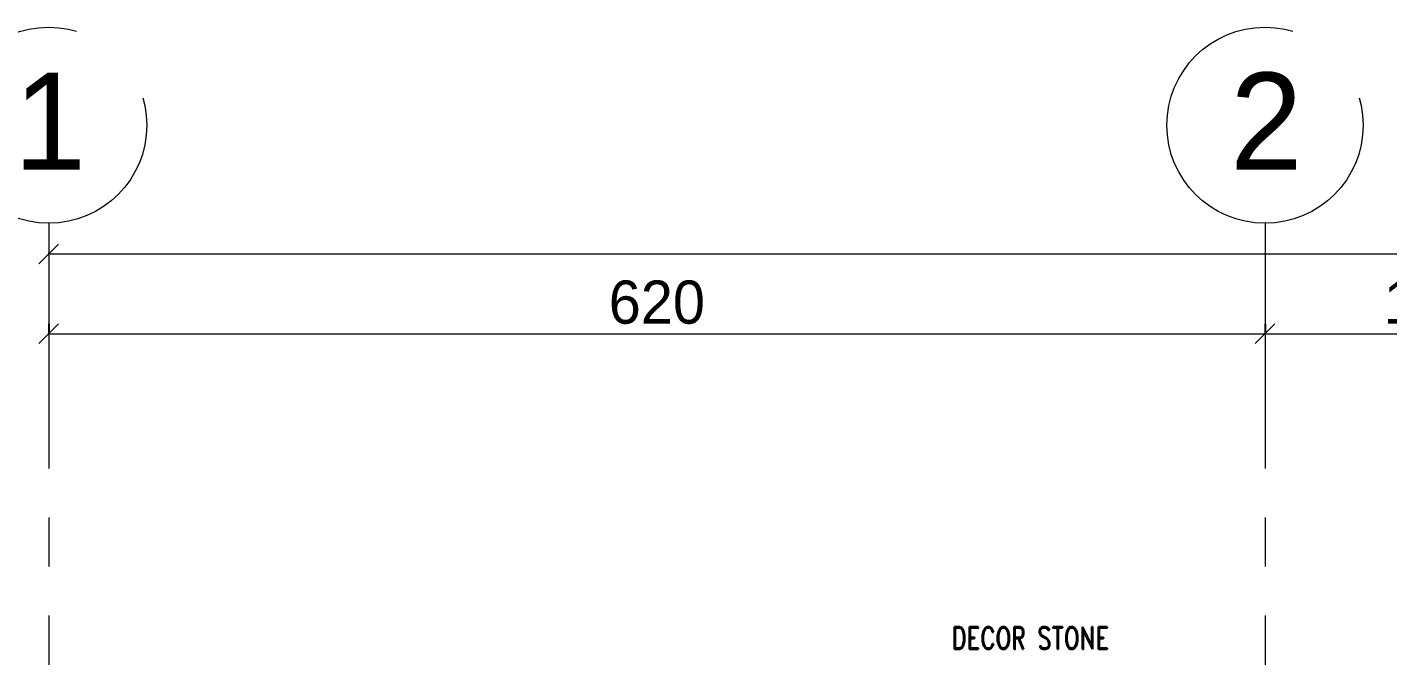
# Model space of a CAD drawing. Header units: inches. Extents: x -114 to 635, y -137 to 57.
# Drawn here: x 537.98 to 544.92, y 28.96 to 32.17 of the extents above; entities that cross this region are included whole.
import ezdxf

# ---------------------------------------------------------------- set-up
doc = ezdxf.new("R2010")
doc.units = ezdxf.units.IN
doc.header["$MEASUREMENT"] = 0
doc.header["$PDMODE"] = 98
doc.linetypes.add('CENTER', pattern=[2, 1.25, -0.25, 0.25, -0.25])
doc.linetypes.add('CENTERX2', pattern=[4, 2.5, -0.5, 0.5, -0.5])
doc.layers.get('0').update_dxf_attribs({"lineweight": 5})
doc.layers.get('Defpoints').update_dxf_attribs({"lineweight": 5})
doc.layers.add('AXIES', color=7, linetype='CENTER', lineweight=0, true_color=0x949596)
doc.layers.add('AXIS DIMENSION', color=8, linetype='Continuous', lineweight=5)
doc.layers.add('TEXT', color=255, linetype='Continuous', lineweight=5)
doc.styles.add('A0$0$002-F.FLOOR PLAN$0$xref plans$0$ATTRIBUTE', font='BKANT.TTF')
doc.styles.add('MAIN', font='')
doc.styles.add('ROMAND', font='ROMAND.SHX', dxfattribs={"width": 0.8, "height": 0.18})
doc.styles.get('MAIN').set_extended_font_data('Shonar Bangla')
doc.dimstyles.new('MFS-AXIS', dxfattribs={"dimtxt": 0.22, "dimasz": 0.1, "dimexe": 0, "dimexo": 0.15, "dimgap": 0.05, "dimtad": 1, "dimdec": 0, "dimlfac": 100, "dimzin": 0, "dimdsep": 46, "dimtxsty": 'MAIN', "dimblk": 'OBLIQUE', "dimcen": 0.09, "dimclrd": 1, "dimclre": 1, "dimclrt": 2, "dimadec": 0, "dimazin": 0, "dimtfac": 1, "dimtdec": 0, "dimtix": 1, "dimtofl": 0, "dimtmove": 2, "dimatfit": 3, "dimldrblk": 'OBLIQUE', "dimfxl": 0.05, "dimfxlon": 1, "dimtolj": 1, "dimtzin": 0, "dimlwd": -1, "dimarcsym": 1})

# ---------------------------------------------------------------- blocks, each defined once
blk = doc.blocks.new('_Oblique')
at = {"color": 0, "lineweight": -2}
blk.add_line((-0.5, -0.5), (0.5, 0.5), dxfattribs=at)
blk = doc.blocks.new('*D1054')
at = {"layer": 'AXIS DIMENSION', "color": 1, "linetype": 'Continuous', "lineweight": -2, "transparency": 16777216}
for p, q in [((538.0909, 30.6517), (538.0909, 30.6017)), ((544.2906, 30.6517), (544.2906, 30.6017))]:
    blk.add_line(p, q, dxfattribs=at)
at = {"layer": 'AXIS DIMENSION', "color": 17, "linetype": 'Continuous', "transparency": 16777216}
blk.add_line((538.0909, 30.6017), (544.2906, 30.6017), dxfattribs=at)
at = {"layer": 'Defpoints', "color": 0, "transparency": 16777216}
for p in [(538.0909, 31.1653), (544.2906, 31.1653), (544.2906, 30.6017)]:
    blk.add_point(p, dxfattribs=at)
at = {"layer": 'AXIS DIMENSION', "color": 17, "transparency": 16777216, "xscale": 0.1, "yscale": 0.1, "zscale": 0.1, "rotation": 180}
blk.add_blockref('_Oblique', (538.0909, 30.6017), dxfattribs=at)
at = {"layer": 'AXIS DIMENSION', "color": 17, "transparency": 16777216, "xscale": 0.1, "yscale": 0.1, "zscale": 0.1}
blk.add_blockref('_Oblique', (544.2906, 30.6017), dxfattribs=at)
at = {"layer": 'AXIS DIMENSION', "color": 3, "transparency": 16777216, "insert": (541.1908, 30.7617), "char_height": 0.22, "attachment_point": 5, "style": 'MAIN'}
blk.add_mtext('\\A1;620', dxfattribs=at)
blk = doc.blocks.new('*D1055')
at = {"layer": 'AXIS DIMENSION', "color": 1, "linetype": 'Continuous', "lineweight": -2, "transparency": 16777216}
blk.add_line((544.2906, 30.6517), (544.2906, 30.6017), dxfattribs=at)
at = {"layer": 'AXIS DIMENSION', "color": 17, "linetype": 'Continuous', "transparency": 16777216}
blk.add_line((544.2906, 30.6017), (545.9906, 30.6017), dxfattribs=at)
at = {"layer": 'Defpoints', "color": 0, "transparency": 16777216}
for p in [(544.2906, 31.1653), (545.9906, 30.6017), (545.9906, 30.6017)]:
    blk.add_point(p, dxfattribs=at)
at = {"layer": 'AXIS DIMENSION', "color": 17, "transparency": 16777216, "xscale": 0.1, "yscale": 0.1, "zscale": 0.1, "rotation": 180}
blk.add_blockref('_Oblique', (544.2906, 30.6017), dxfattribs=at)
at = {"layer": 'AXIS DIMENSION', "color": 17, "transparency": 16777216, "xscale": 0.1, "yscale": 0.1, "zscale": 0.1}
blk.add_blockref('_Oblique', (545.9906, 30.6017), dxfattribs=at)
at = {"layer": 'AXIS DIMENSION', "color": 3, "transparency": 16777216, "insert": (545.1406, 30.7617), "char_height": 0.22, "attachment_point": 5, "style": 'MAIN'}
blk.add_mtext('\\A1;170', dxfattribs=at)
blk = doc.blocks.new('*D1062')
at = {"layer": 'AXIS DIMENSION', "color": 1, "linetype": 'Continuous', "lineweight": -2, "transparency": 16777216}
for p, q in [((538.0909, 31.0153), (538.0909, 31.0087)), ((560.0906, 31.0153), (560.0906, 31.0087))]:
    blk.add_line(p, q, dxfattribs=at)
at = {"layer": 'AXIS DIMENSION', "color": 17, "linetype": 'Continuous', "transparency": 16777216}
blk.add_line((538.0909, 31.0087), (560.0906, 31.0087), dxfattribs=at)
at = {"layer": 'Defpoints', "color": 0, "transparency": 16777216}
for p in [(538.0909, 31.1653), (560.0906, 31.1653), (560.0906, 31.0087)]:
    blk.add_point(p, dxfattribs=at)
at = {"layer": 'AXIS DIMENSION', "color": 17, "transparency": 16777216, "xscale": 0.1, "yscale": 0.1, "zscale": 0.1, "rotation": 180}
blk.add_blockref('_Oblique', (538.0909, 31.0087), dxfattribs=at)
at = {"layer": 'AXIS DIMENSION', "color": 17, "transparency": 16777216, "xscale": 0.1, "yscale": 0.1, "zscale": 0.1}
blk.add_blockref('_Oblique', (560.0906, 31.0087), dxfattribs=at)
at = {"layer": 'AXIS DIMENSION', "color": 3, "transparency": 16777216, "insert": (550.5888, 31.1687), "char_height": 0.22, "attachment_point": 5, "style": 'MAIN'}
blk.add_mtext('\\A1;2200', dxfattribs=at)

msp = doc.modelspace()

# ---------------------------------------------------------------- linework, layer by layer
at = {"layer": 'AXIES', "linetype": 'CENTERX2', "ltscale": 0.5}
for p, q in [((538.0909, 31.1653), (538.0909, 13.8739)), ((544.2906, 31.1653), (544.2906, 13.8739))]:
    msp.add_line(p, q, dxfattribs=at)
at = {"layer": 'AXIES', "linetype": 'CENTERX2'}
for centre in [(538.0909, 31.6653), (544.2906, 31.6653)]:
    msp.add_circle(centre, 0.5, dxfattribs=at)

# ---------------------------------------------------------------- texts
at = {"layer": 'AXIES', "linetype": 'CENTERX2', "style": 'A0$0$002-F.FLOOR PLAN$0$xref plans$0$ATTRIBUTE'}
for s, p in [('1', (537.9137, 31.4384)), ('2', (544.1134, 31.4384))]:
    msp.add_text(s, height=0.495, dxfattribs=at).set_placement(p)
at = {"layer": 'TEXT', "style": 'ROMAND', "width": 0.75}
msp.add_text('DECOR STONE', height=0.11412, dxfattribs=at).set_placement((542.6931, 28.9927))

# ---------------------------------------------------------------- dimensions: what is measured, and where the dimension line sits
at = {"layer": 'AXIS DIMENSION'}
dim = msp.add_linear_dim(base=(560.0906, 31.0087), p1=(538.0909, 31.1653), p2=(560.0906, 31.1653), dimstyle='MFS-AXIS', override={"dimclrd": 17, "dimclrt": 3}, dxfattribs=at)
dim.commit()
dim.dimension.update_dxf_attribs({"geometry": '*D1062', "text_midpoint": (550.5888, 31.1687), "dimtype": 160})
for base, p1, p2, picture, middle in [((544.2906, 30.6017), (538.0909, 31.1653), (544.2906, 31.1653), '*D1054', (541.1908, 30.7617)), ((545.9906, 30.6017), (544.2906, 31.1653), (545.9906, 30.6017), '*D1055', (545.1406, 30.7617))]:
    dim = msp.add_linear_dim(base=base, p1=p1, p2=p2, dimstyle='MFS-AXIS', override={"dimclrd": 17, "dimclrt": 3}, dxfattribs=at)
    dim.commit()
    dim.dimension.update_dxf_attribs({"geometry": picture, "text_midpoint": middle})

doc.saveas('drawing.dxf')
